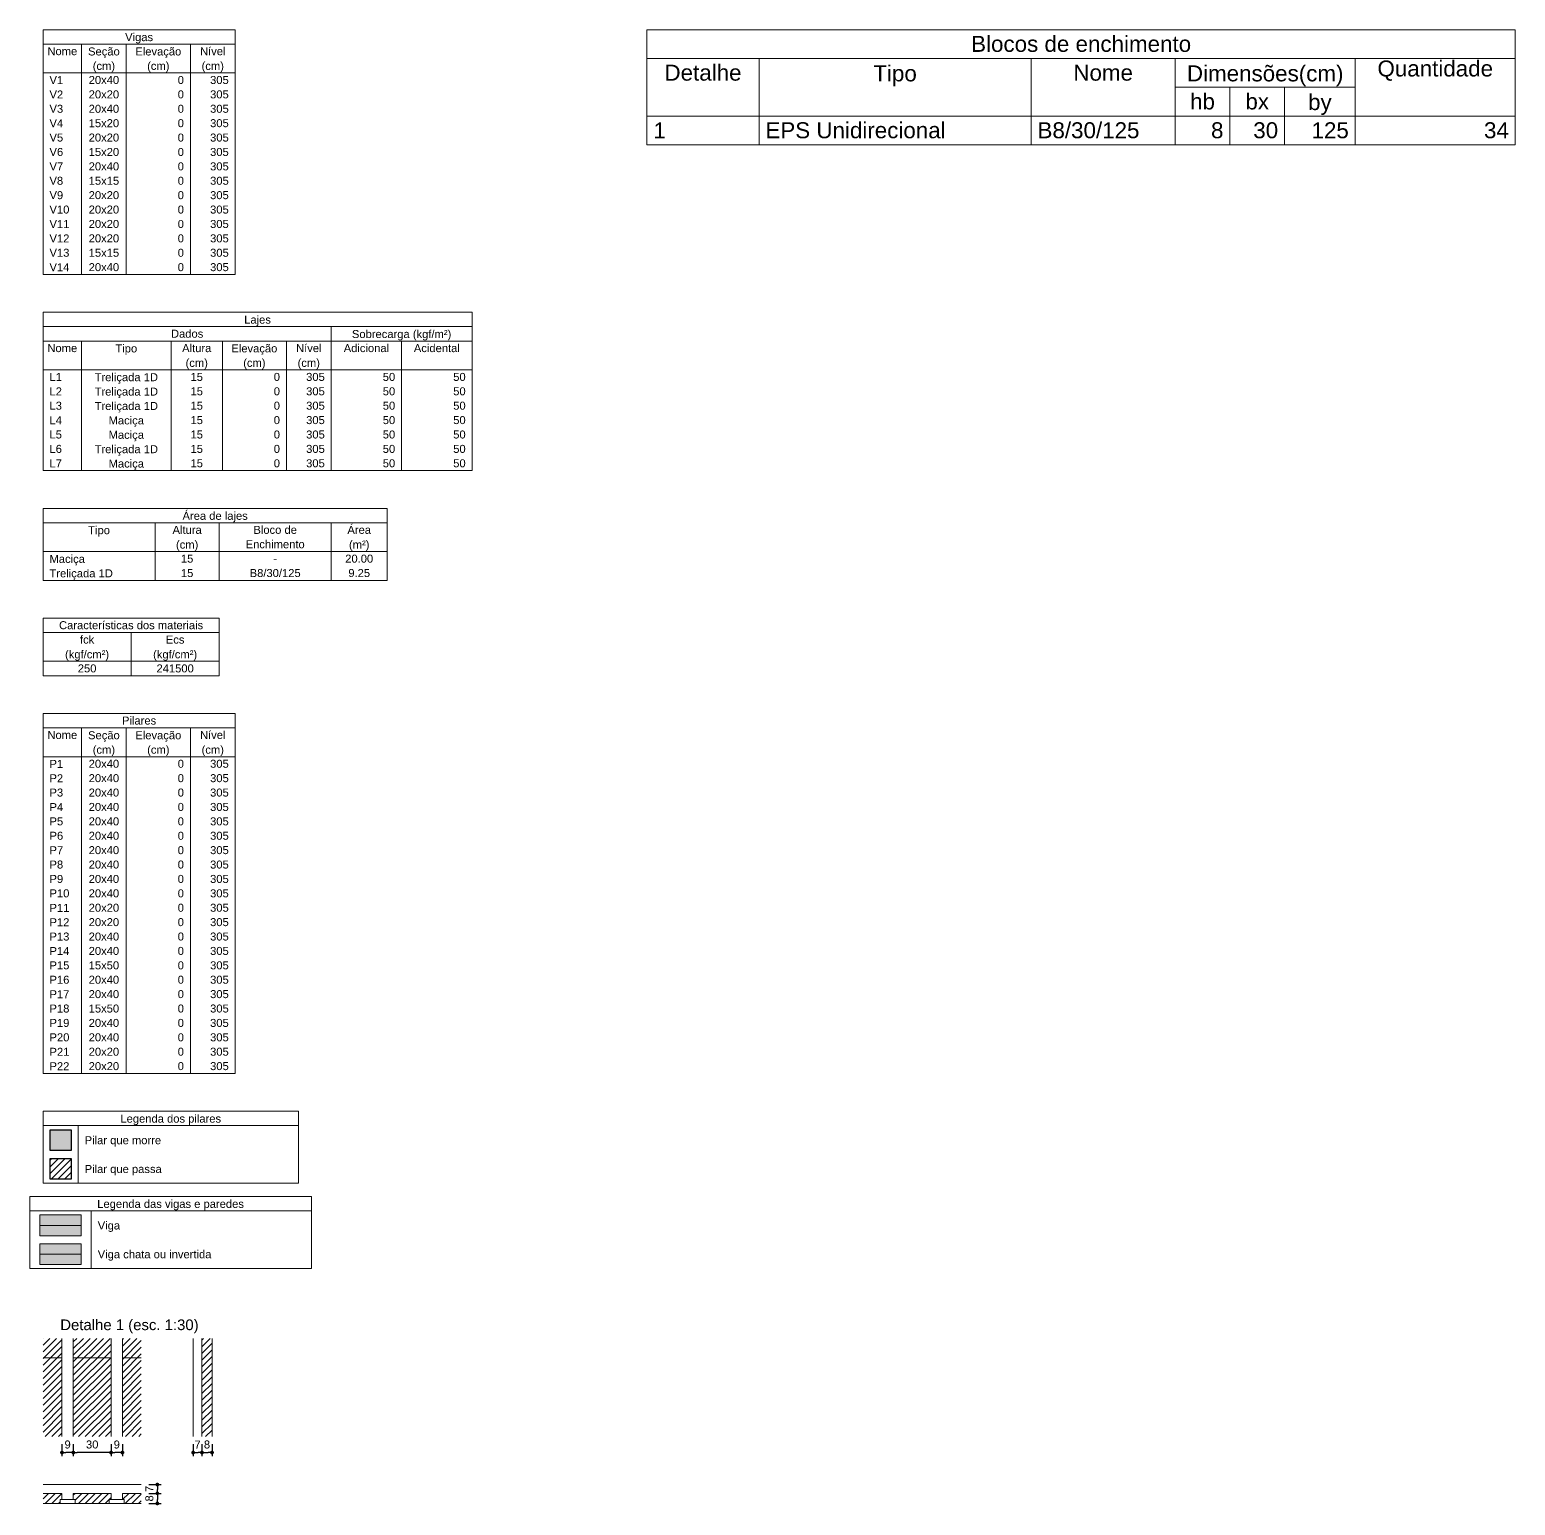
# Model space of a CAD drawing. Header units: millimetres. Extents: x 180 to 11148, y -1598 to 1045.
# Drawn here: x 1763.41 to 1802.73, y 4 to 43.07 of the extents above; entities that cross this region are included whole.
import ezdxf

# ---------------------------------------------------------------- set-up
doc = ezdxf.new("R2010")
doc.units = ezdxf.units.MM
doc.header["$MEASUREMENT"] = 0
for name, color, linetype, lineweight in [('FO-Cotas', 5, 'Continuous', 5), ('FO-Eixos', 5, 'Continuous', 5), ('FO-Hachura pilar que morre', 106, 'Continuous', 5), ('FO-Hachura pilar que passa', 19, 'Continuous', 5), ('FO-Hachura viga', 43, 'Continuous', 5), ('FO-Hachura viga chata ou invertida', 33, 'Continuous', 5), ('FO-Hachuras das lajes', 1, 'Continuous', 20), ('FO-Pilares', 4, 'Continuous', 30), ('FO-Textos das lajes', 3, 'Continuous', 20), ('FO-Textos das vigas', 7, 'Continuous', 5), ('FO-Textos dos pilares', 7, 'Continuous', 5), ('FO-Títulos', 1, 'Continuous', 20), ('FO-Vigas', 1, 'Continuous', 20)]:
    doc.layers.add(name, color=color, linetype=linetype, lineweight=lineweight)
doc.styles.add('Arial', font='arial.ttf')
doc.dimstyles.new('UM_30.000000', dxfattribs={"dimtxt": 0.18, "dimasz": 0.1, "dimexe": 0.1, "dimexo": 0.2, "dimgap": 0, "dimtad": 1, "dimtih": 1, "dimtoh": 1, "dimdec": 1, "dimlfac": 30, "dimzin": 0, "dimdsep": 46, "dimtxsty": 'Standard', "dimcen": 0.09, "dimdle": 0.1, "dimadec": 1, "dimazin": 2, "dimtfac": 1, "dimtdec": 4, "dimtofl": 0, "dimtmove": 0, "dimatfit": 3, "dimfxl": 1, "dimtolj": 1, "dimarcsym": 0})
pattern_1 = [(45, (1704.12265, -1.20128), (-0.08838835, 0.08838835), [])]

# ---------------------------------------------------------------- blocks, each defined once
blk = doc.blocks.new('_Dot')
at = {"color": 0, "linetype": 'ByBlock', "lineweight": -2}
blk.add_line((-0.5, 0), (-1, 0), dxfattribs=at)
at = {"color": 0, "linetype": 'ByBlock', "const_width": 0.5}
blk.add_lwpolyline([(-0.25, 0, 1), (0.25, 0, 1)], format="xyb", close=True, dxfattribs=at)
blk = doc.blocks.new('*D578')
at = {"layer": 'Defpoints', "color": 0, "linetype": 'Continuous', "transparency": 16777216}
for p in [(1764.264, 5.818), (1764.564, 5.818), (1764.264, 5.394)]:
    blk.add_point(p, dxfattribs=at)
at = {"layer": 'FO-Cotas', "color": 0, "linetype": 'Continuous', "lineweight": -2, "transparency": 16777216}
for p, q in [((1764.264, 5.618), (1764.264, 5.294)), ((1764.564, 5.618), (1764.564, 5.294)), ((1764.464, 5.394), (1764.364, 5.394))]:
    blk.add_line(p, q, dxfattribs=at)
at = {"layer": 'FO-Cotas', "color": 0, "linetype": 'Continuous', "lineweight": -2, "transparency": 16777216, "xscale": 0.1000000014901161, "yscale": 0.1000000014901161, "zscale": 0.1000000014901161, "rotation": 180}
blk.add_blockref('_Dot', (1764.264, 5.394), dxfattribs=at)
at = {"layer": 'FO-Cotas', "color": 0, "linetype": 'Continuous', "lineweight": -2, "transparency": 16777216, "xscale": 0.1000000014901161, "yscale": 0.1000000014901161, "zscale": 0.1000000014901161}
blk.add_blockref('_Dot', (1764.564, 5.394), dxfattribs=at)
at = {"layer": 'FO-Cotas', "linetype": 'Continuous', "transparency": 16777216, "insert": (1764.414, 5.606), "char_height": 0.2118, "attachment_point": 5, "rotation": 0.0057, "style": 'Arial'}
blk.add_mtext('\\A1;9', dxfattribs=at)
blk = doc.blocks.new('*D579')
at = {"layer": 'Defpoints', "color": 0, "linetype": 'Continuous', "transparency": 16777216}
for p in [(1764.564, 5.818), (1765.564, 5.818), (1764.564, 5.394)]:
    blk.add_point(p, dxfattribs=at)
at = {"layer": 'FO-Cotas', "color": 0, "linetype": 'Continuous', "lineweight": -2, "transparency": 16777216}
for p, q in [((1764.564, 5.618), (1764.564, 5.294)), ((1765.564, 5.618), (1765.564, 5.294)), ((1765.464, 5.394), (1764.664, 5.394))]:
    blk.add_line(p, q, dxfattribs=at)
at = {"layer": 'FO-Cotas', "color": 0, "linetype": 'Continuous', "lineweight": -2, "transparency": 16777216, "xscale": 0.1000000014901161, "yscale": 0.1000000014901161, "zscale": 0.1000000014901161, "rotation": 180}
blk.add_blockref('_Dot', (1764.564, 5.394), dxfattribs=at)
at = {"layer": 'FO-Cotas', "color": 0, "linetype": 'Continuous', "lineweight": -2, "transparency": 16777216, "xscale": 0.1000000014901161, "yscale": 0.1000000014901161, "zscale": 0.1000000014901161}
blk.add_blockref('_Dot', (1765.564, 5.394), dxfattribs=at)
at = {"layer": 'FO-Cotas', "linetype": 'Continuous', "transparency": 16777216, "insert": (1765.064, 5.606), "char_height": 0.2118, "attachment_point": 5, "rotation": 0.0057, "style": 'Arial'}
blk.add_mtext('\\A1;30', dxfattribs=at)
blk = doc.blocks.new('*D580')
at = {"layer": 'Defpoints', "color": 0, "linetype": 'Continuous', "transparency": 16777216}
for p in [(1765.564, 5.818), (1765.864, 5.818), (1765.564, 5.394)]:
    blk.add_point(p, dxfattribs=at)
at = {"layer": 'FO-Cotas', "color": 0, "linetype": 'Continuous', "lineweight": -2, "transparency": 16777216}
for p, q in [((1765.564, 5.618), (1765.564, 5.294)), ((1765.864, 5.618), (1765.864, 5.294)), ((1765.764, 5.394), (1765.664, 5.394))]:
    blk.add_line(p, q, dxfattribs=at)
at = {"layer": 'FO-Cotas', "color": 0, "linetype": 'Continuous', "lineweight": -2, "transparency": 16777216, "xscale": 0.1000000014901161, "yscale": 0.1000000014901161, "zscale": 0.1000000014901161, "rotation": 180}
blk.add_blockref('_Dot', (1765.564, 5.394), dxfattribs=at)
at = {"layer": 'FO-Cotas', "color": 0, "linetype": 'Continuous', "lineweight": -2, "transparency": 16777216, "xscale": 0.1000000014901161, "yscale": 0.1000000014901161, "zscale": 0.1000000014901161}
blk.add_blockref('_Dot', (1765.864, 5.394), dxfattribs=at)
at = {"layer": 'FO-Cotas', "linetype": 'Continuous', "transparency": 16777216, "insert": (1765.714, 5.606), "char_height": 0.2118, "attachment_point": 5, "rotation": 0.0057, "style": 'Arial'}
blk.add_mtext('\\A1;9', dxfattribs=at)
blk = doc.blocks.new('*D581')
at = {"layer": 'Defpoints', "color": 0, "linetype": 'Continuous', "transparency": 16777216}
for p in [(1767.735, 5.818), (1767.968, 5.818), (1767.968, 5.394)]:
    blk.add_point(p, dxfattribs=at)
at = {"layer": 'FO-Cotas', "color": 0, "linetype": 'Continuous', "lineweight": -2, "transparency": 16777216}
for p, q in [((1767.735, 5.618), (1767.735, 5.294)), ((1767.968, 5.618), (1767.968, 5.294)), ((1767.835, 5.394), (1767.868, 5.394))]:
    blk.add_line(p, q, dxfattribs=at)
at = {"layer": 'FO-Cotas', "color": 0, "linetype": 'Continuous', "lineweight": -2, "transparency": 16777216, "xscale": 0.1000000014901161, "yscale": 0.1000000014901161, "zscale": 0.1000000014901161, "rotation": 180}
blk.add_blockref('_Dot', (1767.735, 5.394), dxfattribs=at)
at = {"layer": 'FO-Cotas', "color": 0, "linetype": 'Continuous', "lineweight": -2, "transparency": 16777216, "xscale": 0.1000000014901161, "yscale": 0.1000000014901161, "zscale": 0.1000000014901161}
blk.add_blockref('_Dot', (1767.968, 5.394), dxfattribs=at)
at = {"layer": 'FO-Cotas', "linetype": 'Continuous', "transparency": 16777216, "insert": (1767.852, 5.606), "char_height": 0.2118, "attachment_point": 5, "rotation": 0.0057, "style": 'Arial'}
blk.add_mtext('\\A1;7', dxfattribs=at)
blk = doc.blocks.new('*D582')
at = {"layer": 'Defpoints', "color": 0, "linetype": 'Continuous', "transparency": 16777216}
for p in [(1767.968, 5.818), (1768.235, 5.818), (1768.235, 5.394)]:
    blk.add_point(p, dxfattribs=at)
at = {"layer": 'FO-Cotas', "color": 0, "linetype": 'Continuous', "lineweight": -2, "transparency": 16777216}
for p, q in [((1767.968, 5.618), (1767.968, 5.294)), ((1768.235, 5.618), (1768.235, 5.294)), ((1768.068, 5.394), (1768.135, 5.394))]:
    blk.add_line(p, q, dxfattribs=at)
at = {"layer": 'FO-Cotas', "color": 0, "linetype": 'Continuous', "lineweight": -2, "transparency": 16777216, "xscale": 0.1000000014901161, "yscale": 0.1000000014901161, "zscale": 0.1000000014901161, "rotation": 180}
blk.add_blockref('_Dot', (1767.968, 5.394), dxfattribs=at)
at = {"layer": 'FO-Cotas', "color": 0, "linetype": 'Continuous', "lineweight": -2, "transparency": 16777216, "xscale": 0.1000000014901161, "yscale": 0.1000000014901161, "zscale": 0.1000000014901161}
blk.add_blockref('_Dot', (1768.235, 5.394), dxfattribs=at)
at = {"layer": 'FO-Cotas', "linetype": 'Continuous', "transparency": 16777216, "insert": (1768.102, 5.606), "char_height": 0.2118, "attachment_point": 5, "rotation": 0.0057, "style": 'Arial'}
blk.add_mtext('\\A1;8', dxfattribs=at)
blk = doc.blocks.new('*D583')
at = {"layer": 'Defpoints', "color": 0, "linetype": 'Continuous', "transparency": 16777216}
for p in [(1766.364, 4.547), (1766.364, 4.314), (1766.788, 4.314)]:
    blk.add_point(p, dxfattribs=at)
at = {"layer": 'FO-Cotas', "color": 0, "linetype": 'Continuous', "lineweight": -2, "transparency": 16777216}
for p, q in [((1766.564, 4.547), (1766.888, 4.547)), ((1766.788, 4.447), (1766.788, 4.414)), ((1766.564, 4.314), (1766.888, 4.314))]:
    blk.add_line(p, q, dxfattribs=at)
at = {"layer": 'FO-Cotas', "color": 0, "linetype": 'Continuous', "lineweight": -2, "transparency": 16777216, "xscale": 0.1000000014901161, "yscale": 0.1000000014901161, "zscale": 0.1000000014901161}
for p, rotation in [((1766.788, 4.547), 90), ((1766.788, 4.314), 270)]:
    blk.add_blockref('_Dot', p, dxfattribs=dict(at, rotation=rotation))
at = {"layer": 'FO-Cotas', "linetype": 'Continuous', "transparency": 16777216, "insert": (1766.576, 4.43), "char_height": 0.2118, "attachment_point": 5, "rotation": 90, "style": 'Arial'}
blk.add_mtext('\\A1;7', dxfattribs=at)
blk = doc.blocks.new('*D584')
at = {"layer": 'Defpoints', "color": 0, "linetype": 'Continuous', "transparency": 16777216}
for p in [(1766.364, 4.314), (1766.364, 4.047), (1766.788, 4.047)]:
    blk.add_point(p, dxfattribs=at)
at = {"layer": 'FO-Cotas', "color": 0, "linetype": 'Continuous', "lineweight": -2, "transparency": 16777216}
for p, q in [((1766.564, 4.314), (1766.888, 4.314)), ((1766.564, 4.047), (1766.888, 4.047)), ((1766.788, 4.214), (1766.788, 4.147))]:
    blk.add_line(p, q, dxfattribs=at)
at = {"layer": 'FO-Cotas', "color": 0, "linetype": 'Continuous', "lineweight": -2, "transparency": 16777216, "xscale": 0.1000000014901161, "yscale": 0.1000000014901161, "zscale": 0.1000000014901161}
for p, rotation in [((1766.788, 4.314), 90), ((1766.788, 4.047), 270)]:
    blk.add_blockref('_Dot', p, dxfattribs=dict(at, rotation=rotation))
at = {"layer": 'FO-Cotas', "linetype": 'Continuous', "transparency": 16777216, "insert": (1766.576, 4.18), "char_height": 0.2118, "attachment_point": 5, "rotation": 90, "style": 'Arial'}
blk.add_mtext('\\A1;8', dxfattribs=at)

msp = doc.modelspace()

# ---------------------------------------------------------------- hatches: boundary and pattern name
at = {"layer": 'FO-Hachura pilar que morre', "linetype": 'Continuous'}
msp.add_hatch(color=256, dxfattribs=at).paths.add_polyline_path([(1763.9548, 13.3919), (1763.9548, 13.9426), (1764.5054, 13.9426), (1764.5054, 13.3919), (1763.9548, 13.3919)])
at = {"layer": 'FO-Hachura pilar que passa', "linetype": 'Continuous'}
h = msp.add_hatch(dxfattribs=at)
h.set_pattern_fill('ANSI31', color=256, style=0)
h.set_pattern_definition([(45, (1704.12265, 1.2133), (-0.08838835, 0.08838835), [])])
h.paths.add_polyline_path([(1763.9548, 12.6295), (1763.9548, 13.1801), (1764.5054, 13.1801), (1764.5054, 12.6295), (1763.9548, 12.6295)])
at = {"layer": 'FO-Hachura viga', "linetype": 'Continuous'}
msp.add_hatch(color=256, dxfattribs=at).paths.add_polyline_path([(1763.6748, 11.1345), (1763.6748, 11.6851), (1764.7762, 11.6851), (1764.7762, 11.1345), (1763.6748, 11.1345)])
at = {"layer": 'FO-Hachura viga chata ou invertida', "linetype": 'Continuous'}
msp.add_hatch(color=256, dxfattribs=at).paths.add_polyline_path([(1763.6748, 10.372), (1763.6748, 10.9227), (1764.7762, 10.9227), (1764.7762, 10.372), (1763.6748, 10.372)])
at = {"layer": 'FO-Hachuras das lajes', "linetype": 'Continuous'}
h = msp.add_hatch(dxfattribs=at)
h.set_pattern_fill('ANSI31', color=256, style=0)
h.set_pattern_definition(pattern_1)
h.paths.add_polyline_path([(1764.2641, 5.8178), (1763.7641, 5.8178), (1763.7641, 8.4178), (1764.2641, 8.4178), (1764.2641, 5.8178)])
h = msp.add_hatch(dxfattribs=at)
h.set_pattern_fill('ANSI31', color=256, style=0)
h.set_pattern_definition(pattern_1)
h.paths.add_polyline_path([(1764.5641, 5.8178), (1764.5641, 8.4178), (1765.5641, 8.4178), (1765.5641, 5.8178), (1764.5641, 5.8178)])
h = msp.add_hatch(dxfattribs=at)
h.set_pattern_fill('ANSI31', color=256, style=0)
h.set_pattern_definition(pattern_1)
h.paths.add_polyline_path([(1765.8641, 5.8178), (1765.8641, 8.4178), (1766.3641, 8.4178), (1766.3641, 5.8178), (1765.8641, 5.8178)])
h = msp.add_hatch(dxfattribs=at)
h.set_pattern_fill('ANSI31', color=256, style=0)
h.set_pattern_definition(pattern_1)
h.paths.add_polyline_path([(1767.9683, 5.8178), (1767.9683, 8.4178), (1768.2349, 8.4178), (1768.2349, 5.8178), (1767.9683, 5.8178)])
h = msp.add_hatch(dxfattribs=at)
h.set_pattern_fill('ANSI31', color=256, style=0)
h.set_pattern_definition(pattern_1)
h.paths.add_polyline_path([(1763.7641, 4.3137), (1764.2641, 4.3137), (1764.2641, 4.147), (1764.2141, 4.147), (1764.2141, 4.047), (1763.7641, 4.047), (1763.7641, 4.3137)])
h = msp.add_hatch(dxfattribs=at)
h.set_pattern_fill('ANSI31', color=256, style=0)
h.set_pattern_definition(pattern_1)
h.paths.add_polyline_path([(1764.5641, 4.3137), (1765.5641, 4.3137), (1765.5641, 4.147), (1765.5141, 4.147), (1765.5141, 4.047), (1764.6141, 4.047), (1764.6141, 4.147), (1764.5641, 4.147), (1764.5641, 4.3137)])
h = msp.add_hatch(dxfattribs=at)
h.set_pattern_fill('ANSI31', color=256, style=0)
h.set_pattern_definition(pattern_1)
h.paths.add_polyline_path([(1765.8641, 4.3137), (1766.3641, 4.3137), (1766.3641, 4.047), (1765.9141, 4.047), (1765.9141, 4.147), (1765.8641, 4.147), (1765.8641, 4.3137)])

# ---------------------------------------------------------------- linework, layer by layer
at = {"layer": 'FO-Eixos'}
for p, q in [((1763.6748, 11.4098), (1764.7762, 11.4098)), ((1763.6748, 10.6473), (1764.7762, 10.6473))]:
    msp.add_line(p, q, dxfattribs=at)
at = {"layer": 'FO-Eixos', "linetype": 'Continuous'}
for p, q in [((1764.2641, 7.9012), (1763.7641, 7.9012)), ((1765.5641, 7.9012), (1764.5641, 7.9012)), ((1765.8641, 7.9012), (1766.3641, 7.9012))]:
    msp.add_line(p, q, dxfattribs=at)
at = {"layer": 'FO-Hachuras das lajes', "linetype": 'Continuous'}
for p, q in [((1768.2349, 5.8178), (1768.2349, 8.4178)), ((1763.7641, 4.047), (1764.2141, 4.047)), ((1764.6141, 4.047), (1765.5141, 4.047)), ((1765.9141, 4.047), (1766.3641, 4.047))]:
    msp.add_line(p, q, dxfattribs=at)
at = {"layer": 'FO-Pilares'}
for points in [[(1763.9548, 13.3919), (1763.9548, 13.9426), (1764.5054, 13.9426), (1764.5054, 13.3919), (1763.9548, 13.3919)], [(1763.9548, 12.6295), (1763.9548, 13.1801), (1764.5054, 13.1801), (1764.5054, 12.6295), (1763.9548, 12.6295)]]:
    msp.add_lwpolyline(points, close=True, dxfattribs=at)
at = {"layer": 'FO-Textos das lajes', "linetype": 'Continuous'}
for p, q in [((1764.2641, 7.9178), (1764.2641, 8.4178)), ((1764.5641, 7.9178), (1764.5641, 8.4178)), ((1765.5641, 7.9178), (1765.5641, 8.4178)), ((1765.8641, 7.9178), (1765.8641, 8.4178)), ((1767.7349, 5.8178), (1767.7349, 8.4178)), ((1767.9683, 5.8178), (1767.9683, 8.4178)), ((1764.2641, 7.6178), (1764.2641, 7.9178)), ((1764.5641, 7.6178), (1764.5641, 7.9178)), ((1765.5641, 7.6178), (1765.5641, 7.9178)), ((1765.8641, 7.6178), (1765.8641, 7.9178)), ((1764.2641, 6.6178), (1764.2641, 7.6178)), ((1764.5641, 6.6178), (1764.5641, 7.6178)), ((1765.5641, 6.6178), (1765.5641, 7.6178)), ((1765.8641, 6.6178), (1765.8641, 7.6178)), ((1764.2641, 6.3178), (1764.2641, 6.6178)), ((1764.2641, 5.8178), (1764.2641, 6.3178)), ((1764.5641, 6.3178), (1764.5641, 6.6178)), ((1764.5641, 5.8178), (1764.5641, 6.3178)), ((1765.5641, 6.3178), (1765.5641, 6.6178)), ((1765.5641, 5.8178), (1765.5641, 6.3178)), ((1765.8641, 6.3178), (1765.8641, 6.6178)), ((1765.8641, 5.8178), (1765.8641, 6.3178)), ((1763.7641, 4.547), (1766.3641, 4.547)), ((1763.7641, 4.3137), (1764.2641, 4.3137)), ((1764.2641, 4.3137), (1764.2641, 4.147)), ((1764.5641, 4.3137), (1765.5641, 4.3137)), ((1764.5641, 4.3137), (1764.5641, 4.147)), ((1765.5641, 4.3137), (1765.5641, 4.147)), ((1765.8641, 4.3137), (1766.3641, 4.3137)), ((1765.8641, 4.3137), (1765.8641, 4.147))]:
    msp.add_line(p, q, dxfattribs=at)
for points in [[(1764.2141, 4.047), (1764.2141, 4.147), (1764.6141, 4.147), (1764.6141, 4.047), (1764.2141, 4.047)], [(1765.5141, 4.047), (1765.5141, 4.147), (1765.9141, 4.147), (1765.9141, 4.047), (1765.5141, 4.047)]]:
    msp.add_lwpolyline(points, close=True, dxfattribs=at)
at = {"layer": 'FO-Textos das vigas'}
for p, q in [((1763.7641, 43.0699), (1768.8473, 43.0699)), ((1763.7641, 43.0699), (1763.7641, 36.5888)), ((1768.8473, 43.0699), (1768.8473, 36.5888)), ((1763.7641, 42.6887), (1768.8473, 42.6887)), ((1764.7808, 42.6887), (1764.7808, 36.5888)), ((1765.9669, 42.6887), (1765.9669, 36.5888)), ((1767.6613, 42.6887), (1767.6613, 36.5888)), ((1763.7641, 41.9262), (1768.8473, 41.9262)), ((1763.7641, 36.5888), (1768.8473, 36.5888)), ((1763.7641, 35.5888), (1775.1166, 35.5888)), ((1763.7641, 35.5888), (1763.7641, 35.2076)), ((1775.1166, 35.5888), (1775.1166, 35.2076)), ((1763.7641, 35.2076), (1775.1166, 35.2076)), ((1763.7641, 35.2076), (1775.1166, 35.2076)), ((1763.7641, 35.2076), (1763.7641, 31.3952)), ((1771.3889, 35.2076), (1771.3889, 34.8263)), ((1775.1166, 35.2076), (1775.1166, 31.3952)), ((1763.7641, 34.8263), (1775.1166, 34.8263)), ((1764.7808, 34.8263), (1764.7808, 31.3952)), ((1767.1529, 34.8263), (1767.1529, 31.3952)), ((1768.5085, 34.8263), (1768.5085, 31.3952)), ((1770.2029, 34.8263), (1770.2029, 31.3952)), ((1771.3889, 34.8263), (1771.3889, 31.3952)), ((1773.2528, 34.8263), (1773.2528, 31.3952)), ((1763.7641, 34.0639), (1775.1166, 34.0639)), ((1763.7641, 31.3952), (1775.1166, 31.3952)), ((1763.7641, 30.3952), (1772.8715, 30.3952)), ((1763.7641, 30.3952), (1763.7641, 28.489)), ((1772.8715, 30.3952), (1772.8715, 28.489)), ((1763.7641, 30.0139), (1772.8715, 30.0139)), ((1766.7293, 30.0139), (1766.7293, 28.489)), ((1768.4237, 30.0139), (1768.4237, 28.489)), ((1771.3889, 30.0139), (1771.3889, 28.489)), ((1763.7641, 29.2515), (1772.8715, 29.2515)), ((1763.7641, 28.489), (1772.8715, 28.489)), ((1763.7641, 27.489), (1768.4237, 27.489)), ((1763.7641, 27.489), (1763.7641, 27.1077)), ((1768.4237, 27.489), (1768.4237, 27.1077)), ((1763.7641, 27.1077), (1768.4237, 27.1077)), ((1763.7641, 27.1077), (1763.7641, 25.964)), ((1766.0939, 27.1077), (1766.0939, 25.964)), ((1768.4237, 27.1077), (1768.4237, 25.964)), ((1763.7641, 26.3453), (1768.4237, 26.3453)), ((1763.7641, 25.964), (1768.4237, 25.964)), ((1763.7641, 14.433), (1770.5206, 14.433)), ((1763.7641, 14.433), (1763.7641, 12.5268)), ((1770.5206, 14.433), (1770.5206, 12.5268)), ((1763.7641, 14.0518), (1770.5206, 14.0518)), ((1764.6961, 14.0518), (1764.6961, 12.5268)), ((1763.7641, 12.5268), (1770.5206, 12.5268)), ((1763.4101, 12.1755), (1770.8654, 12.1755)), ((1763.4101, 12.1755), (1763.4101, 10.2693)), ((1770.8654, 12.1755), (1770.8654, 10.2693)), ((1763.4101, 11.7943), (1770.8654, 11.7943)), ((1765.0409, 11.7943), (1765.0409, 10.2693)), ((1763.4101, 10.2693), (1770.8654, 10.2693))]:
    msp.add_line(p, q, dxfattribs=at)
for points in [[(1779.7467, 42.3074), (1779.7467, 43.0699), (1802.7267, 43.0699), (1802.7267, 42.3074), (1779.7467, 42.3074)], [(1779.7467, 40.7825), (1779.7467, 42.3074), (1782.7119, 42.3074), (1782.7119, 40.7825), (1779.7467, 40.7825)], [(1782.7119, 40.7825), (1782.7119, 42.3074), (1789.9131, 42.3074), (1789.9131, 40.7825), (1782.7119, 40.7825)], [(1789.9131, 40.7825), (1789.9131, 42.3074), (1793.7255, 42.3074), (1793.7255, 40.7825), (1789.9131, 40.7825)], [(1793.7255, 41.5449), (1793.7255, 42.3074), (1798.4907, 42.3074), (1798.4907, 41.5449), (1793.7255, 41.5449)], [(1798.4907, 40.7825), (1798.4907, 42.3074), (1802.7267, 42.3074), (1802.7267, 40.7825), (1798.4907, 40.7825)], [(1793.7255, 40.7825), (1793.7255, 41.5449), (1795.1727, 41.5449), (1795.1727, 40.7825), (1793.7255, 40.7825)], [(1795.1727, 40.7825), (1795.1727, 41.5449), (1796.6199, 41.5449), (1796.6199, 40.7825), (1795.1727, 40.7825)], [(1796.6199, 40.7825), (1796.6199, 41.5449), (1798.4907, 41.5449), (1798.4907, 40.7825), (1796.6199, 40.7825)], [(1779.7467, 40.02), (1779.7467, 40.7825), (1782.7119, 40.7825), (1782.7119, 40.02), (1779.7467, 40.02)], [(1782.7119, 40.02), (1782.7119, 40.7825), (1789.9131, 40.7825), (1789.9131, 40.02), (1782.7119, 40.02)], [(1789.9131, 40.02), (1789.9131, 40.7825), (1793.7255, 40.7825), (1793.7255, 40.02), (1789.9131, 40.02)], [(1793.7255, 40.02), (1793.7255, 40.7825), (1795.1727, 40.7825), (1795.1727, 40.02), (1793.7255, 40.02)], [(1795.1727, 40.02), (1795.1727, 40.7825), (1796.6199, 40.7825), (1796.6199, 40.02), (1795.1727, 40.02)], [(1796.6199, 40.02), (1796.6199, 40.7825), (1798.4907, 40.7825), (1798.4907, 40.02), (1796.6199, 40.02)], [(1798.4907, 40.02), (1798.4907, 40.7825), (1802.7267, 40.7825), (1802.7267, 40.02), (1798.4907, 40.02)]]:
    msp.add_lwpolyline(points, close=True, dxfattribs=at)
at = {"layer": 'FO-Textos dos pilares'}
for p, q in [((1763.7641, 24.964), (1768.8473, 24.964)), ((1763.7641, 24.964), (1763.7641, 15.433)), ((1768.8473, 24.964), (1768.8473, 15.433)), ((1763.7641, 24.5828), (1768.8473, 24.5828)), ((1764.7808, 24.5828), (1764.7808, 15.433)), ((1765.9669, 24.5828), (1765.9669, 15.433)), ((1767.6613, 24.5828), (1767.6613, 15.433)), ((1763.7641, 23.8203), (1768.8473, 23.8203)), ((1763.7641, 15.433), (1768.8473, 15.433))]:
    msp.add_line(p, q, dxfattribs=at)
at = {"layer": 'FO-Vigas'}
for points in [[(1763.6748, 11.1345), (1763.6748, 11.6851), (1764.7762, 11.6851), (1764.7762, 11.1345), (1763.6748, 11.1345)], [(1763.6748, 10.372), (1763.6748, 10.9227), (1764.7762, 10.9227), (1764.7762, 10.372), (1763.6748, 10.372)]]:
    msp.add_lwpolyline(points, close=True, dxfattribs=at)

# ---------------------------------------------------------------- texts
at = {"layer": 'FO-Textos das vigas', "linetype": 'Continuous', "line_spacing_factor": 0.798, "style": 'Arial'}
for s, insert, char_height, width, attachment_point in [('Vigas', (1766.3056, 42.7033), 0.2118, 1.496712, 8), ('Blocos de enchimento', (1791.2367, 42.4769), 0.4236, 11.674933, 8), ('Nome', (1764.2725, 42.3921), 0.2118, 1.592805, 8), ('Seção', (1765.3736, 42.3223), 0.2118, 1.694721, 8), ('Elevação', (1766.8136, 42.3223), 0.2118, 2.460548, 8), ('Nível', (1768.2543, 42.3921), 0.2118, 1.362765, 8), ('(cm)', (1765.3736, 41.9413), 0.2118, 1.193875, 8), ('(cm)', (1766.8136, 41.9413), 0.2118, 1.193875, 8), ('(cm)', (1768.2546, 41.9413), 0.2118, 1.193875, 8), ('Detalhe', (1781.2293, 41.7144), 0.4236, 4.08979, 8), ('Tipo', (1786.3126, 41.5743), 0.4236, 2.30822, 8), ('Nome', (1791.8193, 41.7144), 0.4236, 3.165111, 8), ('Dimensões(cm)', (1796.1076, 41.5743), 0.4236, 8.307041, 8), ('Quantidade', (1800.6087, 41.7144), 0.4236, 6.135553, 8), ('V1', (1763.9336, 41.6297), 0.2118, 0.730885, 7), ('20x40', (1765.3738, 41.6297), 0.2118, 1.621923, 8), ('0', (1767.4918, 41.6297), 0.2118, 0.331956, 9), ('305', (1768.6779, 41.6297), 0.2118, 0.995867, 9), ('V2', (1763.9336, 41.2484), 0.2118, 0.730885, 7), ('20x20', (1765.3738, 41.2484), 0.2118, 1.621923, 8), ('0', (1767.4918, 41.2484), 0.2118, 0.331956, 9), ('305', (1768.6779, 41.2484), 0.2118, 0.995867, 9), ('hb', (1794.4491, 40.9519), 0.4236, 1.31981, 8), ('bx', (1795.8963, 40.9519), 0.4236, 1.253182, 8), ('by', (1797.5556, 40.8123), 0.4236, 1.253182, 8), ('V3', (1763.9336, 40.8672), 0.2118, 0.730885, 7), ('20x40', (1765.3738, 40.8672), 0.2118, 1.621923, 8), ('0', (1767.4918, 40.8672), 0.2118, 0.331956, 9), ('305', (1768.6779, 40.8672), 0.2118, 0.995867, 9), ('V4', (1763.9336, 40.4859), 0.2118, 0.730885, 7), ('15x20', (1765.3738, 40.4859), 0.2118, 1.621923, 8), ('0', (1767.4918, 40.4859), 0.2118, 0.331956, 9), ('305', (1768.6779, 40.4859), 0.2118, 0.995867, 9), ('1', (1779.9162, 40.1894), 0.4236, 0.659905, 7), ('EPS Unidirecional', (1782.8814, 40.1894), 0.4236, 9.56312, 7), ('B8/30/125', (1790.0826, 40.1894), 0.4236, 5.410179, 7), ('8', (1795.0033, 40.1894), 0.4236, 0.659905, 9), ('30', (1796.4505, 40.1894), 0.4236, 1.31981, 9), ('125', (1798.3213, 40.1894), 0.4236, 1.979715, 9), ('34', (1802.5573, 40.1894), 0.4236, 1.31981, 9), ('V5', (1763.9336, 40.1047), 0.2118, 0.730885, 7), ('20x20', (1765.3738, 40.1047), 0.2118, 1.621923, 8), ('0', (1767.4918, 40.1047), 0.2118, 0.331956, 9), ('305', (1768.6779, 40.1047), 0.2118, 0.995867, 9), ('V6', (1763.9336, 39.7235), 0.2118, 0.730885, 7), ('15x20', (1765.3738, 39.7235), 0.2118, 1.621923, 8), ('0', (1767.4918, 39.7235), 0.2118, 0.331956, 9), ('305', (1768.6779, 39.7235), 0.2118, 0.995867, 9), ('V7', (1763.9336, 39.3422), 0.2118, 0.730885, 7), ('20x40', (1765.3738, 39.3422), 0.2118, 1.621923, 8), ('0', (1767.4918, 39.3422), 0.2118, 0.331956, 9), ('305', (1768.6779, 39.3422), 0.2118, 0.995867, 9), ('V8', (1763.9336, 38.961), 0.2118, 0.730885, 7), ('15x15', (1765.3738, 38.961), 0.2118, 1.621923, 8), ('0', (1767.4918, 38.961), 0.2118, 0.331956, 9), ('305', (1768.6779, 38.961), 0.2118, 0.995867, 9), ('V9', (1763.9336, 38.5797), 0.2118, 0.730885, 7), ('20x20', (1765.3738, 38.5797), 0.2118, 1.621923, 8), ('0', (1767.4918, 38.5797), 0.2118, 0.331956, 9), ('305', (1768.6779, 38.5797), 0.2118, 0.995867, 9), ('V10', (1763.9336, 38.1985), 0.2118, 1.06284, 7), ('20x20', (1765.3738, 38.1985), 0.2118, 1.621923, 8), ('0', (1767.4918, 38.1985), 0.2118, 0.331956, 9), ('305', (1768.6779, 38.1985), 0.2118, 0.995867, 9), ('V11', (1763.9336, 37.8173), 0.2118, 1.06284, 7), ('20x20', (1765.3738, 37.8173), 0.2118, 1.621923, 8), ('0', (1767.4918, 37.8173), 0.2118, 0.331956, 9), ('305', (1768.6779, 37.8173), 0.2118, 0.995867, 9), ('V12', (1763.9336, 37.436), 0.2118, 1.06284, 7), ('20x20', (1765.3738, 37.436), 0.2118, 1.621923, 8), ('0', (1767.4918, 37.436), 0.2118, 0.331956, 9), ('305', (1768.6779, 37.436), 0.2118, 0.995867, 9), ('V13', (1763.9336, 37.0548), 0.2118, 1.06284, 7), ('15x15', (1765.3738, 37.0548), 0.2118, 1.621923, 8), ('0', (1767.4918, 37.0548), 0.2118, 0.331956, 9), ('305', (1768.6779, 37.0548), 0.2118, 0.995867, 9), ('V14', (1763.9336, 36.6735), 0.2118, 1.06284, 7), ('20x40', (1765.3738, 36.6735), 0.2118, 1.621923, 8), ('0', (1767.4918, 36.6735), 0.2118, 0.331956, 9), ('305', (1768.6779, 36.6735), 0.2118, 0.995867, 9), ('Lajes', (1769.4406, 35.2223), 0.2118, 1.426827, 8), ('Dados', (1767.5765, 34.9111), 0.2118, 1.726752, 8), ('Sobrecarga (kgf/m²)', (1773.2526, 34.8413), 0.2118, 5.308378, 8), ('Nome', (1764.2725, 34.5298), 0.2118, 1.592805, 8), ('Tipo', (1765.9666, 34.4603), 0.2118, 1.161845, 8), ('Altura', (1767.8307, 34.5298), 0.2118, 1.560774, 8), ('Elevação', (1769.3556, 34.4603), 0.2118, 2.460548, 8), ('Nível', (1770.7959, 34.5298), 0.2118, 1.362765, 8), ('Adicional', (1772.3209, 34.5298), 0.2118, 2.428517, 8), ('Acidental', (1774.1847, 34.5298), 0.2118, 2.460548, 8), ('(cm)', (1767.8306, 34.0783), 0.2118, 1.193875, 8), ('(cm)', (1769.3556, 34.0783), 0.2118, 1.193875, 8), ('(cm)', (1770.7956, 34.0783), 0.2118, 1.193875, 8), ('L1', (1763.9336, 33.7673), 0.2118, 0.663911, 7), ('Treliçada 1D', (1765.9666, 33.6973), 0.2118, 3.38653, 8), ('15', (1767.8307, 33.7673), 0.2118, 0.663911, 8), ('0', (1770.0334, 33.7673), 0.2118, 0.331956, 9), ('305', (1771.2195, 33.7673), 0.2118, 0.995867, 9), ('50', (1773.0833, 33.7673), 0.2118, 0.663911, 9), ('50', (1774.9472, 33.7673), 0.2118, 0.663911, 9), ('L2', (1763.9336, 33.3861), 0.2118, 0.663911, 7), ('Treliçada 1D', (1765.9666, 33.3163), 0.2118, 3.38653, 8), ('15', (1767.8307, 33.3861), 0.2118, 0.663911, 8), ('0', (1770.0334, 33.3861), 0.2118, 0.331956, 9), ('305', (1771.2195, 33.3861), 0.2118, 0.995867, 9), ('50', (1773.0833, 33.3861), 0.2118, 0.663911, 9), ('50', (1774.9472, 33.3861), 0.2118, 0.663911, 9), ('L3', (1763.9336, 33.0049), 0.2118, 0.663911, 7), ('Treliçada 1D', (1765.9666, 32.9353), 0.2118, 3.38653, 8), ('15', (1767.8307, 33.0049), 0.2118, 0.663911, 8), ('0', (1770.0334, 33.0049), 0.2118, 0.331956, 9), ('305', (1771.2195, 33.0049), 0.2118, 0.995867, 9), ('50', (1773.0833, 33.0049), 0.2118, 0.663911, 9), ('50', (1774.9472, 33.0049), 0.2118, 0.663911, 9), ('L4', (1763.9336, 32.6236), 0.2118, 0.663911, 7), ('Maciça', (1765.9666, 32.5533), 0.2118, 1.895641, 8), ('15', (1767.8307, 32.6236), 0.2118, 0.663911, 8), ('0', (1770.0334, 32.6236), 0.2118, 0.331956, 9), ('305', (1771.2195, 32.6236), 0.2118, 0.995867, 9), ('50', (1773.0833, 32.6236), 0.2118, 0.663911, 9), ('50', (1774.9472, 32.6236), 0.2118, 0.663911, 9), ('L5', (1763.9336, 32.2424), 0.2118, 0.663911, 7), ('Maciça', (1765.9666, 32.1723), 0.2118, 1.895641, 8), ('15', (1767.8307, 32.2424), 0.2118, 0.663911, 8), ('0', (1770.0334, 32.2424), 0.2118, 0.331956, 9), ('305', (1771.2195, 32.2424), 0.2118, 0.995867, 9), ('50', (1773.0833, 32.2424), 0.2118, 0.663911, 9), ('50', (1774.9472, 32.2424), 0.2118, 0.663911, 9), ('L6', (1763.9336, 31.8611), 0.2118, 0.663911, 7), ('Treliçada 1D', (1765.9666, 31.7913), 0.2118, 3.38653, 8), ('15', (1767.8307, 31.8611), 0.2118, 0.663911, 8), ('0', (1770.0334, 31.8611), 0.2118, 0.331956, 9), ('305', (1771.2195, 31.8611), 0.2118, 0.995867, 9), ('50', (1773.0833, 31.8611), 0.2118, 0.663911, 9), ('50', (1774.9472, 31.8611), 0.2118, 0.663911, 9), ('L7', (1763.9336, 31.4799), 0.2118, 0.663911, 7), ('Maciça', (1765.9666, 31.4103), 0.2118, 1.895641, 8), ('15', (1767.8307, 31.4799), 0.2118, 0.663911, 8), ('0', (1770.0334, 31.4799), 0.2118, 0.331956, 9), ('305', (1771.2195, 31.4799), 0.2118, 0.995867, 9), ('50', (1773.0833, 31.4799), 0.2118, 0.663911, 9), ('50', (1774.9472, 31.4799), 0.2118, 0.663911, 9), ('Área de lajes', (1768.3176, 30.0283), 0.2118, 3.485534, 8), ('Tipo', (1765.2466, 29.6473), 0.2118, 1.161845, 8), ('Altura', (1767.5765, 29.7174), 0.2118, 1.560774, 8), ('Bloco de', (1769.9063, 29.7174), 0.2118, 2.326601, 8), ('Área', (1772.1302, 29.7174), 0.2118, 1.260849, 8), ('(cm)', (1767.5766, 29.2663), 0.2118, 1.193875, 8), ('Enchimento', (1769.9063, 29.3362), 0.2118, 3.15649, 8), ('(m²)', (1772.1306, 29.2663), 0.2118, 1.091959, 8), ('Maciça', (1763.9336, 28.8853), 0.2118, 1.895641, 7), ('15', (1767.5765, 28.9549), 0.2118, 0.663911, 8), ('20.00', (1772.1302, 28.9549), 0.2118, 1.4938, 8), ('Treliçada 1D', (1763.9336, 28.5043), 0.2118, 3.38653, 7), ('15', (1767.5765, 28.5737), 0.2118, 0.663911, 8), ('B8/30/125', (1769.9063, 28.5737), 0.2118, 2.722618, 8), ('-', (1769.9063, 28.9549), 0.2118, 0.198009, 8), ('9.25', (1772.1302, 28.5737), 0.2118, 1.161845, 8), ('Características dos materiais', (1766.0939, 27.1925), 0.2118, 7.707776, 8), ('fck', (1764.929, 26.8112), 0.2118, 0.765827, 8), ('Ecs', (1767.2588, 26.8112), 0.2118, 0.998779, 8), ('(kgf/cm²)', (1764.9286, 26.3603), 0.2118, 2.35572, 8), ('(kgf/cm²)', (1767.2586, 26.3603), 0.2118, 2.35572, 8), ('250', (1764.929, 26.0487), 0.2118, 0.995867, 8), ('241500', (1767.2588, 26.0487), 0.2118, 1.991734, 8), ('Legenda dos pilares', (1767.1426, 14.0663), 0.2118, 5.381175, 8), ('Pilar que morre', (1764.8656, 13.4943), 0.2118, 4.082472, 7), ('Pilar que passa', (1764.8656, 12.7323), 0.2118, 4.120326, 7), ('Legenda das vigas e paredes', (1767.1382, 11.8088), 0.2118, 7.838812, 8), ('Viga', (1765.2102, 11.2368), 0.2118, 1.196787, 7), ('Viga chata ou invertida', (1765.2102, 10.4748), 0.2118, 6.080029, 7)]:
    msp.add_mtext(s, dxfattribs=dict(at, insert=insert, char_height=char_height, width=width, attachment_point=attachment_point))
at = {"layer": 'FO-Textos dos pilares', "linetype": 'Continuous', "char_height": 0.2118, "line_spacing_factor": 0.798, "style": 'Arial'}
for s, insert, width, attachment_point in [('Pilares', (1766.3057, 24.6675), 1.828668, 8), ('Nome', (1764.2725, 24.2863), 1.592805, 8), ('Seção', (1765.3736, 24.2163), 1.694721, 8), ('Elevação', (1766.8136, 24.2163), 2.460548, 8), ('Nível', (1768.2543, 24.2863), 1.362765, 8), ('(cm)', (1765.3736, 23.8353), 1.193875, 8), ('(cm)', (1766.8136, 23.8353), 1.193875, 8), ('(cm)', (1768.2546, 23.8353), 1.193875, 8), ('P1', (1763.9336, 23.5238), 0.730885, 7), ('20x40', (1765.3738, 23.5238), 1.621923, 8), ('0', (1767.4918, 23.5238), 0.331956, 9), ('305', (1768.6779, 23.5238), 0.995867, 9), ('P2', (1763.9336, 23.1425), 0.730885, 7), ('20x40', (1765.3738, 23.1425), 1.621923, 8), ('0', (1767.4918, 23.1425), 0.331956, 9), ('305', (1768.6779, 23.1425), 0.995867, 9), ('P3', (1763.9336, 22.7613), 0.730885, 7), ('20x40', (1765.3738, 22.7613), 1.621923, 8), ('0', (1767.4918, 22.7613), 0.331956, 9), ('305', (1768.6779, 22.7613), 0.995867, 9), ('P4', (1763.9336, 22.3801), 0.730885, 7), ('20x40', (1765.3738, 22.3801), 1.621923, 8), ('0', (1767.4918, 22.3801), 0.331956, 9), ('305', (1768.6779, 22.3801), 0.995867, 9), ('P5', (1763.9336, 21.9988), 0.730885, 7), ('20x40', (1765.3738, 21.9988), 1.621923, 8), ('0', (1767.4918, 21.9988), 0.331956, 9), ('305', (1768.6779, 21.9988), 0.995867, 9), ('P6', (1763.9336, 21.6176), 0.730885, 7), ('20x40', (1765.3738, 21.6176), 1.621923, 8), ('0', (1767.4918, 21.6176), 0.331956, 9), ('305', (1768.6779, 21.6176), 0.995867, 9), ('P7', (1763.9336, 21.2363), 0.730885, 7), ('20x40', (1765.3738, 21.2363), 1.621923, 8), ('0', (1767.4918, 21.2363), 0.331956, 9), ('305', (1768.6779, 21.2363), 0.995867, 9), ('P8', (1763.9336, 20.8551), 0.730885, 7), ('20x40', (1765.3738, 20.8551), 1.621923, 8), ('0', (1767.4918, 20.8551), 0.331956, 9), ('305', (1768.6779, 20.8551), 0.995867, 9), ('P9', (1763.9336, 20.4739), 0.730885, 7), ('20x40', (1765.3738, 20.4739), 1.621923, 8), ('0', (1767.4918, 20.4739), 0.331956, 9), ('305', (1768.6779, 20.4739), 0.995867, 9), ('P10', (1763.9336, 20.0926), 1.06284, 7), ('20x40', (1765.3738, 20.0926), 1.621923, 8), ('0', (1767.4918, 20.0926), 0.331956, 9), ('305', (1768.6779, 20.0926), 0.995867, 9), ('P11', (1763.9336, 19.7114), 1.06284, 7), ('20x20', (1765.3738, 19.7114), 1.621923, 8), ('0', (1767.4918, 19.7114), 0.331956, 9), ('305', (1768.6779, 19.7114), 0.995867, 9), ('P12', (1763.9336, 19.3301), 1.06284, 7), ('20x20', (1765.3738, 19.3301), 1.621923, 8), ('0', (1767.4918, 19.3301), 0.331956, 9), ('305', (1768.6779, 19.3301), 0.995867, 9), ('P13', (1763.9336, 18.9489), 1.06284, 7), ('20x40', (1765.3738, 18.9489), 1.621923, 8), ('0', (1767.4918, 18.9489), 0.331956, 9), ('305', (1768.6779, 18.9489), 0.995867, 9), ('P14', (1763.9336, 18.5677), 1.06284, 7), ('20x40', (1765.3738, 18.5677), 1.621923, 8), ('0', (1767.4918, 18.5677), 0.331956, 9), ('305', (1768.6779, 18.5677), 0.995867, 9), ('P15', (1763.9336, 18.1864), 1.06284, 7), ('15x50', (1765.3738, 18.1864), 1.621923, 8), ('0', (1767.4918, 18.1864), 0.331956, 9), ('305', (1768.6779, 18.1864), 0.995867, 9), ('P16', (1763.9336, 17.8052), 1.06284, 7), ('20x40', (1765.3738, 17.8052), 1.621923, 8), ('0', (1767.4918, 17.8052), 0.331956, 9), ('305', (1768.6779, 17.8052), 0.995867, 9), ('P17', (1763.9336, 17.4239), 1.06284, 7), ('20x40', (1765.3738, 17.4239), 1.621923, 8), ('0', (1767.4918, 17.4239), 0.331956, 9), ('305', (1768.6779, 17.4239), 0.995867, 9), ('P18', (1763.9336, 17.0427), 1.06284, 7), ('15x50', (1765.3738, 17.0427), 1.621923, 8), ('0', (1767.4918, 17.0427), 0.331956, 9), ('305', (1768.6779, 17.0427), 0.995867, 9), ('P19', (1763.9336, 16.6615), 1.06284, 7), ('20x40', (1765.3738, 16.6615), 1.621923, 8), ('0', (1767.4918, 16.6615), 0.331956, 9), ('305', (1768.6779, 16.6615), 0.995867, 9), ('P20', (1763.9336, 16.2802), 1.06284, 7), ('20x40', (1765.3738, 16.2802), 1.621923, 8), ('0', (1767.4918, 16.2802), 0.331956, 9), ('305', (1768.6779, 16.2802), 0.995867, 9), ('P21', (1763.9336, 15.899), 1.06284, 7), ('P22', (1763.9336, 15.5177), 1.06284, 7), ('20x20', (1765.3738, 15.899), 1.621923, 8), ('20x20', (1765.3738, 15.5177), 1.621923, 8), ('0', (1767.4918, 15.899), 0.331956, 9), ('0', (1767.4918, 15.5177), 0.331956, 9), ('305', (1768.6779, 15.899), 0.995867, 9), ('305', (1768.6779, 15.5177), 0.995867, 9)]:
    msp.add_mtext(s, dxfattribs=dict(at, insert=insert, width=width, attachment_point=attachment_point))
at = {"layer": 'FO-Títulos', "linetype": 'Continuous', "insert": (1766.0496, 8.5507), "char_height": 0.2824, "width": 7.354606, "attachment_point": 8, "line_spacing_factor": 0.798, "style": 'Arial'}
msp.add_mtext('Detalhe 1 (esc. 1:30)', dxfattribs=at)

# ---------------------------------------------------------------- dimensions: what is measured, and where the dimension line sits
at = {"layer": 'FO-Cotas', "linetype": 'Continuous'}
for base, p1, p2, picture, middle in [((1764.2641, 5.3942), (1764.5641, 5.8178), (1764.2641, 5.8178), '*D578', (1764.4141, 5.606)), ((1764.5641, 5.3942), (1765.5641, 5.8178), (1764.5641, 5.8178), '*D579', (1765.0641, 5.606)), ((1765.5641, 5.3942), (1765.8641, 5.8178), (1765.5641, 5.8178), '*D580', (1765.7141, 5.606)), ((1767.9683, 5.3942), (1767.7349, 5.8178), (1767.9683, 5.8178), '*D581', (1767.8516, 5.606)), ((1768.2349, 5.3942), (1767.9683, 5.8178), (1768.2349, 5.8178), '*D582', (1768.1016, 5.606))]:
    dim = msp.add_linear_dim(base=base, p1=p1, p2=p2, dimstyle='UM_30.000000', override={"dimtxt": 0.2118, "dimasz": 0.1, "dimexe": 0.1, "dimexo": 0.2, "dimtad": 1, "dimtih": 0, "dimtoh": 0, "dimdec": 1, "dimlfac": 30, "dimzin": 8, "dimtxsty": 'Arial', "dimblk": 'Dot', "dimblk1": 'Dot', "dimblk2": 'Dot', "dimsah": 1, "dimdle": 0.1, "dimse1": 0, "dimse2": 0, "dimclrt": 256, "dimadec": 1, "dimazin": 3, "dimtmove": 2, "dimldrblk": 'Dot'}, dxfattribs=at)
    dim.commit()
    dim.dimension.update_dxf_attribs({"geometry": picture, "text_midpoint": middle, "dimtype": 160, "text_rotation": 0.00573})
for base, p1, p2, picture, middle in [((1766.7877, 4.3137), (1766.3641, 4.547), (1766.3641, 4.3137), '*D583', (1766.5759, 4.4304)), ((1766.7877, 4.047), (1766.3641, 4.3137), (1766.3641, 4.047), '*D584', (1766.5759, 4.1804))]:
    dim = msp.add_linear_dim(base=base, p1=p1, p2=p2, angle=90, dimstyle='UM_30.000000', override={"dimtxt": 0.2118, "dimasz": 0.1, "dimexe": 0.1, "dimexo": 0.2, "dimtad": 1, "dimtih": 0, "dimtoh": 0, "dimdec": 1, "dimlfac": 30, "dimzin": 8, "dimtxsty": 'Arial', "dimblk": 'Dot', "dimblk1": 'Dot', "dimblk2": 'Dot', "dimsah": 1, "dimdle": 0.1, "dimse1": 0, "dimse2": 0, "dimclrt": 256, "dimadec": 1, "dimazin": 3, "dimtmove": 2, "dimldrblk": 'Dot'}, dxfattribs=at)
    dim.commit()
    dim.dimension.update_dxf_attribs({"geometry": picture, "text_midpoint": middle, "dimtype": 160, "text_rotation": 90})

doc.saveas('drawing.dxf')
